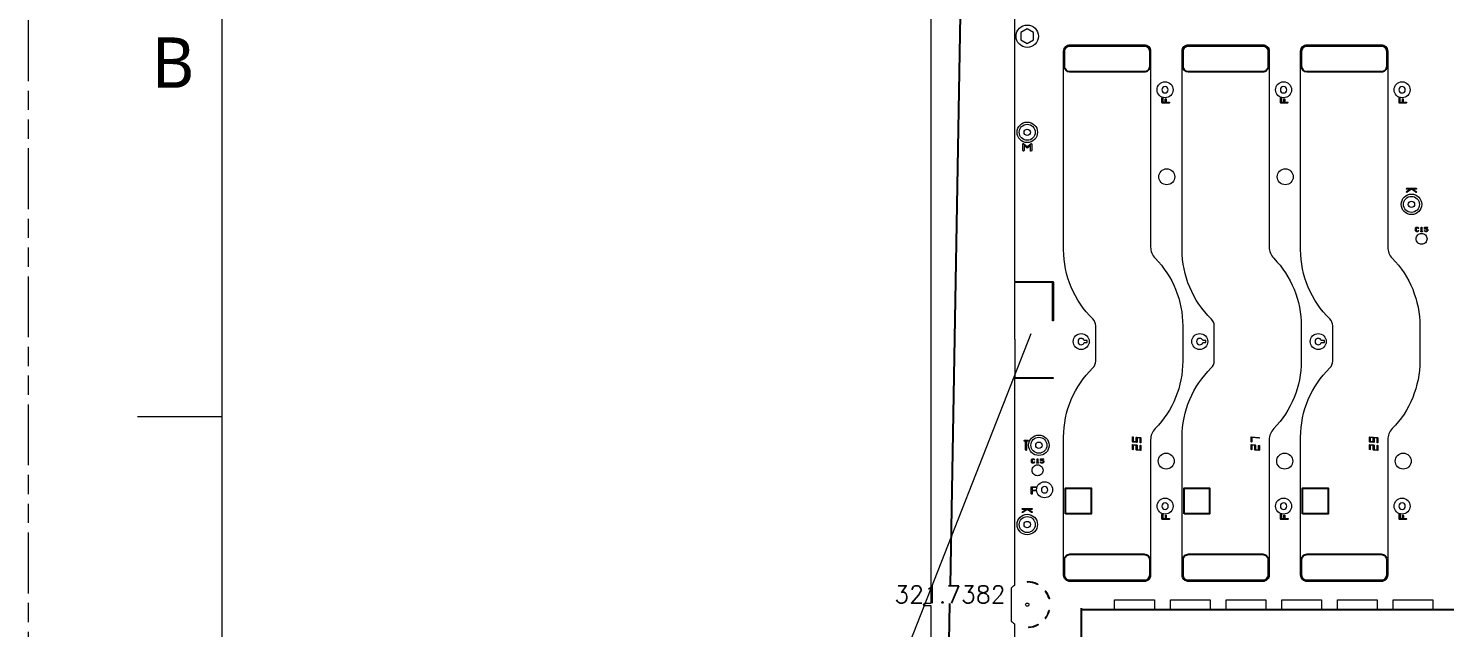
# Model space of a CAD drawing. Extents: x 2864 to 3941, y 2420 to 3182.
# Drawn here: x 2864.4 to 3085.6, y 2846.9 to 2940.5 of the extents above; entities that cross this region are included whole.
import ezdxf

# ---------------------------------------------------------------- set-up
doc = ezdxf.new("R2010")
doc.units = 0
doc.linetypes.add('PHANTOM', pattern=[29.5, 9.5, -1.5, 3, -1.5, 3, -1.5, 9.5])
doc.layers.get('0').update_dxf_attribs({"lineweight": 0})
doc.layers.get('Defpoints').update_dxf_attribs({"lineweight": 0})
for name, color, linetype in [('barcodea-t_layer0', 1, 'Continuous'), ('susa-t_layer1', 2, 'Continuous'), ('鵬鼎', 5, 'Continuous')]:
    doc.layers.add(name, color=color, linetype=linetype)
doc.layers.add('備註', color=1, linetype='Continuous', lineweight=0)
doc.layers.add('尺寸線', color=3, linetype='Continuous', lineweight=0)
doc.styles.get("Standard").update_dxf_attribs({"font": 'SIMPLEX.SHX', "height": 2.7})
doc.dimstyles.get("Standard").update_dxf_attribs({"dimtxt": 6, "dimasz": 0.18, "dimexe": 0.18, "dimexo": 0.0625, "dimgap": 0.09, "dimtad": 0, "dimtih": 1, "dimtoh": 1, "dimdec": 4, "dimzin": 0, "dimdsep": 46, "dimtxsty": 'Standard', "dimcen": 0.09, "dimadec": 0, "dimazin": 0, "dimtfac": 1, "dimtdec": 4, "dimtofl": 0, "dimtmove": 0, "dimatfit": 3, "dimfxl": 0, "dimtolj": 1, "dimtzin": 0, "dimarcsym": 0})

# ---------------------------------------------------------------- blocks, each defined once
blk = doc.blocks.new('*D17')
at = {"layer": 'Defpoints', "color": 0, "linetype": 'Continuous'}
for p in [(3248.92, 2849.78), (3028.9, 2835.16), (3248.92, 2835.16)]:
    blk.add_point(p, dxfattribs=at)
at = {"layer": '尺寸線', "color": 0, "linetype": 'Continuous', "lineweight": -2}
for p, q in [((3028.9, 2835.22), (3028.9, 2849.96)), ((3029.08, 2849.78), (3129.56, 2849.78)), ((3248.74, 2849.78), (3148.26, 2849.78)), ((3248.92, 2835.22), (3248.92, 2849.96))]:
    blk.add_line(p, q, dxfattribs=at)
at = {"layer": '尺寸線', "color": 0, "linetype": 'Continuous'}
for points in [[(3029.08, 2849.81), (3029.08, 2849.75), (3028.9, 2849.78)], [(3248.74, 2849.75), (3248.74, 2849.81), (3248.92, 2849.78)]]:
    blk.add_solid(points, dxfattribs=at)
at = {"layer": '尺寸線', "color": 0, "linetype": 'Continuous', "insert": (3138.91, 2849.78), "char_height": 2.7, "attachment_point": 5}
blk.add_mtext('\\A1;220.0200', dxfattribs=at)
blk = doc.blocks.new('*D20')
at = {"layer": 'Defpoints', "color": 0, "linetype": 'Continuous'}
for p in [(3028.9, 3012.66), (3005.49, 2691.29), (3023.15, 2690.97)]:
    blk.add_point(p, dxfattribs=at)
at = {"layer": '尺寸線', "color": 0, "linetype": 'Continuous', "lineweight": -2}
for p, q in [((3011.24, 3012.79), (3008.4, 2853.57)), ((3028.84, 3012.66), (3011.07, 3012.98)), ((3005.5, 2691.47), (3008.34, 2850.69)), ((3023.09, 2690.97), (3005.31, 2691.29))]:
    blk.add_line(p, q, dxfattribs=at)
at = {"layer": '尺寸線', "color": 0, "linetype": 'Continuous'}
for points in [[(3011.27, 3012.79), (3011.21, 3012.79), (3011.25, 3012.97)], [(3005.47, 2691.47), (3005.53, 2691.47), (3005.49, 2691.29)]]:
    blk.add_solid(points, dxfattribs=at)
at = {"layer": '尺寸線', "color": 0, "linetype": 'Continuous', "insert": (3008.37, 2852.13), "char_height": 2.7, "attachment_point": 5}
blk.add_mtext('\\A1;321.7382', dxfattribs=at)

msp = doc.modelspace()

# ---------------------------------------------------------------- linework, layer by layer
at = {"lineweight": 0}
for p, q in [((2894.63174, 3142.38933), (2894.63174, 2441.38617)), ((2894.63174, 2879.84133), (2881.50434, 2879.84133))]:
    msp.add_line(p, q, dxfattribs=at)
for p, q in [((3079.67591, 2915.03873), (3080.19784, 2915.39868)), ((3019.67591, 2865.03873), (3020.19784, 2865.39868))]:
    msp.add_line(p, q)
at = {"linetype": 'Continuous'}
for points in [[(3004.44397, 2630.33466, -1), (3004.44397, 2630.73466), (3005.44397, 2630.73466), (3005.44397, 2662.53466), (3005.44397, 2850.33466), (3004.44397, 2850.33466, -1), (3004.44397, 2850.73466), (3005.44397, 2850.73466), (3005.44397, 3038.53466), (3005.44397, 3070.33466), (3004.44397, 3070.33466, -1), (3004.44397, 3070.73466), (3005.44397, 3070.73466), (3005.44397, 3092.03466), (3018.44397, 3092.03466), (3272.44397, 3092.03466), (3285.44397, 3092.03466), (3285.44397, 3070.73466), (3286.44397, 3070.73466, -1), (3286.44397, 3070.33466), (3285.44397, 3070.33466), (3285.44397, 3038.53466)], [(3018.44397, 3022.54133), (3018.44397, 2900.98126), (3024.44397, 2900.98126, -0.414239), (3024.51947, 2900.90576), (3024.51947, 2894.90576, -1), (3024.36847, 2894.90576), (3024.36847, 2900.83026), (3018.44397, 2900.83026), (3018.44397, 2891.98126, -0.414239), (3018.51947, 2891.90576), (3018.51947, 2885.98126), (3024.44397, 2885.98126, -1), (3024.44397, 2885.83026), (3018.44397, 2885.83026), (3018.44397, 2853.52798, 0.044688), (3017.94397, 2853.12502), (3017.94397, 2847.94429, 0.044688), (3018.44397, 2847.54133), (3018.44397, 2723.48126)], [(3041.48099, 2928.91738), (3041.48099, 2929.61275, -1), (3041.63099, 2929.61275), (3041.63099, 2928.99238), (3042.00252, 2928.99238), (3042.00252, 2929.43891, -1), (3042.15252, 2929.43891), (3042.15252, 2928.99238), (3042.59904, 2928.99238, -1), (3042.59904, 2928.84238), (3042.07752, 2928.84238)], [(3042.07752, 2928.84238), (3041.55599, 2928.84238, -0.414241), (3041.48099, 2928.91738)], [(3059.99099, 2928.91738), (3059.99099, 2929.61275, -1), (3060.14099, 2929.61275), (3060.14099, 2928.99238), (3060.51252, 2928.99238), (3060.51252, 2929.43891, -1), (3060.66252, 2929.43891), (3060.66252, 2928.99238), (3061.10904, 2928.99238, -1), (3061.10904, 2928.84238), (3060.58752, 2928.84238)], [(3060.58752, 2928.84238), (3060.066, 2928.84238, -0.414241), (3059.99099, 2928.91738)], [(3078.501, 2928.91738), (3078.501, 2929.61275, -1), (3078.651, 2929.61275), (3078.651, 2928.99238), (3079.02252, 2928.99238), (3079.02252, 2929.43891, -1), (3079.17252, 2929.43891), (3079.17252, 2928.99238), (3079.61904, 2928.99238, -1), (3079.61904, 2928.84238), (3079.09752, 2928.84238)], [(3079.09752, 2928.84238), (3078.57599, 2928.84238, -0.414241), (3078.501, 2928.91738)], [(3019.75034, 2921.42865), (3019.75034, 2922.42203, -0.63678), (3019.91456, 2922.49869), (3020.44637, 2922.05551), (3020.97818, 2922.49869, -0.63678), (3021.1424, 2922.42203), (3021.1424, 2921.42865, -1), (3020.9424, 2921.42865), (3020.9424, 2922.20853)], [(3019.95034, 2922.20853), (3019.95034, 2921.42865, -1), (3019.75034, 2921.42865)], [(3020.9424, 2922.20853), (3020.51039, 2921.84852, -0.362064), (3020.38235, 2921.84852), (3019.95034, 2922.20853)], [(3080.19784, 2915.39868), (3079.71849, 2915.39868, -1), (3079.71849, 2915.54868), (3081.15889, 2915.54868, -1), (3081.15889, 2915.39868), (3080.67954, 2915.39868)], [(3080.67954, 2915.39868), (3081.20147, 2915.03873, -1), (3081.11631, 2914.91525), (3080.43869, 2915.38257), (3079.76107, 2914.91525, -1), (3079.67591, 2915.03873)], [(3081.98178, 2909.29509), (3081.9678, 2909.28111, -1), (3081.89709, 2909.35182)], [(3082.03178, 2908.76978), (3081.93244, 2908.76978, -1), (3081.93244, 2908.86978), (3081.98178, 2908.86978), (3081.98178, 2909.29509)], [(3081.89709, 2909.35182), (3081.99627, 2909.451, -0.669786), (3082.08178, 2909.4158), (3082.08178, 2908.86978), (3082.13112, 2908.86978, -1), (3082.13112, 2908.76978), (3082.03178, 2908.76978)], [(3022.05938, 2872.62136), (3021.96004, 2872.62136, -1), (3021.96004, 2872.72136), (3022.00938, 2872.72136), (3022.00938, 2873.14667)], [(3022.00938, 2873.14667), (3021.9954, 2873.13269, -1), (3021.92469, 2873.2034)], [(3021.92469, 2873.2034), (3022.02387, 2873.30258, -0.669786), (3022.10938, 2873.26738), (3022.10938, 2872.72136), (3022.15872, 2872.72136, -1), (3022.15872, 2872.62136), (3022.05938, 2872.62136)], [(3020.19784, 2865.39868), (3019.71849, 2865.39868, -1), (3019.71849, 2865.54868), (3021.15889, 2865.54868, -1), (3021.15889, 2865.39868), (3020.67954, 2865.39868)], [(3020.67954, 2865.39868), (3021.20147, 2865.03873, -1), (3021.11631, 2864.91525), (3020.43869, 2865.38257), (3019.76107, 2864.91525, -1), (3019.67591, 2865.03873)], [(3041.48643, 2863.90394), (3041.48643, 2864.5993, -1), (3041.63643, 2864.5993), (3041.63643, 2863.97894), (3042.00796, 2863.97894), (3042.00796, 2864.42546, -1), (3042.15796, 2864.42546), (3042.15796, 2863.97894), (3042.60448, 2863.97894, -1), (3042.60448, 2863.82894), (3042.08296, 2863.82894)], [(3059.99643, 2863.90394), (3059.99643, 2864.5993, -1), (3060.14643, 2864.5993), (3060.14643, 2863.97894), (3060.51796, 2863.97894), (3060.51796, 2864.42546, -1), (3060.66796, 2864.42546), (3060.66796, 2863.97894), (3061.11448, 2863.97894, -1), (3061.11448, 2863.82894), (3060.59296, 2863.82894)], [(3078.50644, 2863.90394), (3078.50644, 2864.5993, -1), (3078.65644, 2864.5993), (3078.65644, 2863.97894), (3079.02796, 2863.97894), (3079.02796, 2864.42546, -1), (3079.17796, 2864.42546), (3079.17796, 2863.97894), (3079.62448, 2863.97894, -1), (3079.62448, 2863.82894), (3079.10296, 2863.82894)], [(3042.08296, 2863.82894), (3041.56143, 2863.82894, -0.414241), (3041.48643, 2863.90394)], [(3060.59296, 2863.82894), (3060.07144, 2863.82894, -0.414241), (3059.99643, 2863.90394)], [(3079.10296, 2863.82894), (3078.58143, 2863.82894, -0.414241), (3078.50644, 2863.90394)], [(3022.05513, 2853.754, -1), (3022.01037, 2853.66457, 0.113856), (3020.4809, 2854.03447)], [(3023.2337, 2848.42103, 0.096875), (3023.82445, 2849.6278, -1), (3023.92103, 2849.6019)], [(3020.66761, 2847.04181, 0.109398), (3022.12133, 2847.46278, -1), (3022.16926, 2847.37501)]]:
    msp.add_lwpolyline(points, format="xyb", dxfattribs=at)
for points in [[(3018.69397, 2939.28466, -0.414215), (3020.44397, 2941.03466, -0.414215), (3022.19397, 2939.28466, -0.414215), (3020.44397, 2937.53466, -0.414215)], [(3026.11572, 2855.14474), (3026.11572, 2876.67582, -0.202321), (3030.67922, 2887.49228, 0.202214), (3031.13222, 2888.56632), (3031.13222, 2894.06618, 0.202309), (3030.67883, 2895.1406, -0.202312), (3026.11572, 2905.95668), (3026.11572, 2936.96475, -0.414215), (3027.11572, 2937.96475), (3038.71565, 2937.96475, -0.414215), (3039.71565, 2936.96475), (3039.71565, 2906.37121, 0.196013), (3040.42837, 2904.62344, -0.196007), (3044.73214, 2894.06618), (3044.73214, 2888.56632, -0.196007), (3040.42834, 2878.00903, 0.196009), (3039.71565, 2876.26129), (3039.71565, 2855.14474, -0.414215), (3038.71565, 2854.14475), (3027.11572, 2854.14475, -0.414215)], [(3044.62572, 2855.14474), (3044.62572, 2876.67582, -0.202321), (3049.18922, 2887.49228, 0.202214), (3049.64222, 2888.56632), (3049.64222, 2894.06618, 0.202309), (3049.18883, 2895.1406, -0.202312), (3044.62572, 2905.95668), (3044.62572, 2936.96475, -0.414215), (3045.62572, 2937.96475), (3057.22565, 2937.96475, -0.414215), (3058.22564, 2936.96475), (3058.22564, 2906.37121, 0.196013), (3058.93837, 2904.62344, -0.196007), (3063.24214, 2894.06618), (3063.24214, 2888.56632, -0.196007), (3058.93834, 2878.00903, 0.196009), (3058.22564, 2876.26129), (3058.22564, 2855.14474, -0.414215), (3057.22565, 2854.14475), (3045.62572, 2854.14475, -0.414215)], [(3063.13572, 2855.14474), (3063.13572, 2876.67582, -0.202321), (3067.69922, 2887.49228, 0.202214), (3068.15222, 2888.56632), (3068.15222, 2894.06618, 0.202309), (3067.69883, 2895.1406, -0.202312), (3063.13572, 2905.95668), (3063.13572, 2936.96475, -0.414215), (3064.13572, 2937.96475), (3075.73565, 2937.96475, -0.414215), (3076.73564, 2936.96475), (3076.73564, 2906.37121, 0.196013), (3077.44837, 2904.62344, -0.196007), (3081.75214, 2894.06618), (3081.75214, 2888.56632, -0.196007), (3077.44834, 2878.00903, 0.196009), (3076.73564, 2876.26129), (3076.73564, 2855.14474, -0.414215), (3075.73565, 2854.14475), (3064.13572, 2854.14475, -0.414215)], [(3041.46048, 2930.92443, 0.414217), (3041.96048, 2930.42443, 0.414217), (3042.46048, 2930.92443, 0.414217), (3041.96048, 2931.42443, 0.414217)], [(3059.97048, 2930.92443, 0.414217), (3060.47048, 2930.42443, 0.414217), (3060.97048, 2930.92443, 0.414217), (3060.47048, 2931.42443, 0.414217)], [(3078.48048, 2930.92443, 0.414217), (3078.98048, 2930.42443, 0.414217), (3079.48048, 2930.92443, 0.414217), (3078.98048, 2931.42443, 0.414217)], [(3019.94397, 2924.28466, -0.414217), (3020.44397, 2924.78466, -0.414217), (3020.94397, 2924.28466, -0.414217), (3020.44397, 2923.78466, -0.414217)], [(3040.97842, 2917.33894, -0.414215), (3042.22842, 2918.58894, -0.414215), (3043.47842, 2917.33894, -0.414215), (3042.22842, 2916.08895, -0.414215)], [(3059.48842, 2917.33894, -0.414215), (3060.73842, 2918.58894, -0.414215), (3061.98842, 2917.33894, -0.414215), (3060.73842, 2916.08895, -0.414215)], [(3079.94397, 2913.03466, -0.414217), (3080.44397, 2913.53466, -0.414217), (3080.94397, 2913.03466, -0.414217), (3080.44397, 2912.53466, -0.414217)], [(3081.0831, 2908.91911), (3081.0831, 2909.31646, -0.200121), (3081.0979, 2909.35198), (3081.19693, 2909.451, -0.200121), (3081.23244, 2909.4658), (3081.43112, 2909.4658, -0.200121), (3081.46663, 2909.451), (3081.56581, 2909.35182, -1), (3081.4951, 2909.28111), (3081.41041, 2909.3658), (3081.25315, 2909.3658), (3081.1831, 2909.29576), (3081.1831, 2908.93982), (3081.25315, 2908.86978), (3081.41041, 2908.86978), (3081.4951, 2908.95447, -1), (3081.56581, 2908.88376), (3081.46663, 2908.78458, -0.200121), (3081.43112, 2908.76978), (3081.23244, 2908.76978, -0.200121), (3081.19693, 2908.78458), (3081.0979, 2908.8836, -0.200121)], [(3082.48311, 2909.21713), (3082.48311, 2909.4158, -0.414253), (3082.5331, 2909.4658), (3082.93045, 2909.4658, -1), (3082.93045, 2909.3658), (3082.58311, 2909.3658), (3082.58311, 2909.26713), (3082.83112, 2909.26713, -0.200121), (3082.86663, 2909.25233), (3082.96565, 2909.1533, -0.200121), (3082.98045, 2909.11779), (3082.98045, 2908.91911, -0.200121), (3082.96565, 2908.8836), (3082.86663, 2908.78458, -0.200121), (3082.83112, 2908.76978), (3082.63244, 2908.76978, -0.200121), (3082.59693, 2908.78458), (3082.49775, 2908.88376, -1), (3082.56846, 2908.95447), (3082.65315, 2908.86978), (3082.81041, 2908.86978), (3082.88045, 2908.93982), (3082.88045, 2909.09708), (3082.81041, 2909.16713), (3082.5331, 2909.16713, -0.414253)], [(3081.17653, 2907.65313, -0.414215), (3082.02653, 2908.50313, -0.414215), (3082.87653, 2907.65313, -0.414215), (3082.02653, 2906.80313, -0.414215)], [(3027.62019, 2891.61321, -0.414215), (3028.87019, 2892.86321, -0.414215), (3030.12019, 2891.61321, -0.414215), (3028.87019, 2890.36321, -0.414215)], [(3028.37019, 2891.61321, 0.414217), (3028.87019, 2891.11321, 0.327542), (3029.34716, 2891.46321), (3029.82133, 2891.46321), (3029.82133, 2891.76321), (3029.34716, 2891.76321, 0.327544), (3028.87019, 2892.11321, 0.414217)], [(3046.13019, 2891.61321, -0.414215), (3047.38019, 2892.86321, -0.414215), (3048.63019, 2891.61321, -0.414215), (3047.38019, 2890.36321, -0.414215)], [(3046.88019, 2891.61321, 0.414217), (3047.38019, 2891.11321, 0.327542), (3047.85716, 2891.46321), (3048.33133, 2891.46321), (3048.33133, 2891.76321), (3047.85716, 2891.76321, 0.327544), (3047.38019, 2892.11321, 0.414217)], [(3064.64019, 2891.61321, -0.414215), (3065.89019, 2892.86321, -0.414215), (3067.14019, 2891.61321, -0.414215), (3065.89019, 2890.36321, -0.414215)], [(3065.39019, 2891.61321, 0.414217), (3065.89019, 2891.11321, 0.327542), (3066.36716, 2891.46321), (3066.84133, 2891.46321), (3066.84133, 2891.76321), (3066.36716, 2891.76321, 0.327544), (3065.89019, 2892.11321, 0.414217)], [(3020.01775, 2876.05333, -1), (3020.01775, 2876.20333), (3020.26609, 2876.20333), (3020.51444, 2876.20333, -1), (3020.51444, 2876.05333), (3020.34109, 2876.05333), (3020.34109, 2874.68793, -1), (3020.19109, 2874.68793), (3020.19109, 2876.05333)], [(3021.75677, 2875.41341, -0.414217), (3022.25677, 2875.91341, -0.414217), (3022.75677, 2875.41341, -0.414217), (3022.25677, 2874.91341, -0.414217)], [(3036.88168, 2875.97358), (3036.88168, 2876.67417, -1), (3037.00168, 2876.67417), (3037.00168, 2876.0277), (3037.4709, 2875.98213), (3037.4709, 2876.6166, -0.444611), (3037.5367, 2876.67667), (3038.12591, 2876.61945, -0.387811), (3038.18012, 2876.55939), (3038.18012, 2875.8588, -1), (3038.06011, 2875.8588), (3038.06011, 2876.50527), (3037.5909, 2876.55084), (3037.5909, 2875.91637, -0.444611), (3037.5251, 2875.8563), (3036.93588, 2875.91352, -0.387811)], [(3055.39168, 2875.97324), (3055.39168, 2876.67382, -0.444611), (3055.45748, 2876.73389), (3056.63591, 2876.61945, -1), (3056.62432, 2876.50001), (3055.51168, 2876.60806), (3055.51168, 2875.97324, -1)], [(3073.90168, 2875.97358), (3073.90168, 2876.67382, -0.444611), (3073.96748, 2876.73389), (3075.14591, 2876.61945, -0.387811), (3075.20012, 2876.55939), (3075.20012, 2875.8588, -1), (3075.08012, 2875.8588), (3075.08012, 2876.50527), (3074.6109, 2876.55084), (3074.6109, 2875.91637, -0.444611), (3074.5451, 2875.8563), (3073.95588, 2875.91352, -0.387811)], [(3036.88168, 2874.77324), (3036.88168, 2875.47382, -0.444611), (3036.94748, 2875.53389), (3037.5367, 2875.47667, -0.387811), (3037.5909, 2875.41661), (3037.5909, 2874.77048), (3038.06011, 2874.72491), (3038.06011, 2875.35973, -1), (3038.18012, 2875.35973), (3038.18012, 2874.65915, -0.444611), (3038.11431, 2874.59908), (3037.5251, 2874.6563, -0.387811), (3037.4709, 2874.71637), (3037.4709, 2875.36249), (3037.00168, 2875.40806), (3037.00168, 2874.77324, -1)], [(3040.89058, 2872.94552, -0.414215), (3042.14058, 2874.19552, -0.414215), (3043.39058, 2872.94552, -0.414215), (3042.14058, 2871.69552, -0.414215)], [(3055.39168, 2874.77324), (3055.39168, 2875.47382, -0.444611), (3055.45748, 2875.53389), (3056.0467, 2875.47667, -0.387811), (3056.1009, 2875.41661), (3056.1009, 2874.77048), (3056.57012, 2874.72491), (3056.57012, 2875.35973, -1), (3056.69011, 2875.35973), (3056.69011, 2874.65915, -0.444611), (3056.62432, 2874.59908), (3056.0351, 2874.6563, -0.387811), (3055.9809, 2874.71637), (3055.9809, 2875.36249), (3055.51168, 2875.40806), (3055.51168, 2874.77324, -1)], [(3059.40058, 2872.94552, -0.414215), (3060.65058, 2874.19552, -0.414215), (3061.90058, 2872.94552, -0.414215), (3060.65058, 2871.69552, -0.414215)], [(3073.90168, 2874.77324), (3073.90168, 2875.47382, -0.444611), (3073.96748, 2875.53389), (3074.5567, 2875.47667, -0.387811), (3074.6109, 2875.41661), (3074.6109, 2874.77048), (3075.08012, 2874.72491), (3075.08012, 2875.35973, -1), (3075.20012, 2875.35973), (3075.20012, 2874.65915, -0.444611), (3075.13431, 2874.59908), (3074.5451, 2874.6563, -0.387811), (3074.4909, 2874.71637), (3074.4909, 2875.36249), (3074.02168, 2875.40806), (3074.02168, 2874.77324, -1)], [(3077.91058, 2872.94552, -0.414215), (3079.16058, 2874.19552, -0.414215), (3080.41058, 2872.94552, -0.414215), (3079.16058, 2871.69552, -0.414215)], [(3021.11071, 2872.7707), (3021.11071, 2873.16805, -0.200121), (3021.12551, 2873.20355), (3021.22453, 2873.30258, -0.200121), (3021.26004, 2873.31738), (3021.45872, 2873.31738, -0.200121), (3021.49423, 2873.30258), (3021.59341, 2873.2034, -1), (3021.5227, 2873.13269), (3021.43801, 2873.21738), (3021.28075, 2873.21738), (3021.21071, 2873.14733), (3021.21071, 2872.7914), (3021.28075, 2872.72136), (3021.43801, 2872.72136), (3021.5227, 2872.80605, -1), (3021.59341, 2872.73534), (3021.49423, 2872.63616, -0.200121), (3021.45872, 2872.62136), (3021.26004, 2872.62136, -0.200121), (3021.22453, 2872.63616), (3021.12551, 2872.73518, -0.200121)], [(3021.20413, 2871.50471, -0.414215), (3022.05413, 2872.35471, -0.414215), (3022.90413, 2871.50471, -0.414215), (3022.05413, 2870.65471, -0.414215)], [(3022.51071, 2873.06871), (3022.51071, 2873.26738, -0.414253), (3022.56071, 2873.31738), (3022.95806, 2873.31738, -1), (3022.95806, 2873.21738), (3022.61071, 2873.21738), (3022.61071, 2873.11871), (3022.85872, 2873.11871, -0.200121), (3022.89423, 2873.10391), (3022.99326, 2873.00488, -0.200121), (3023.00806, 2872.96937), (3023.00806, 2872.7707, -0.200121), (3022.99326, 2872.73518), (3022.89423, 2872.63616, -0.200121), (3022.85872, 2872.62136), (3022.66004, 2872.62136, -0.200121), (3022.62453, 2872.63616), (3022.52535, 2872.73534, -1), (3022.59606, 2872.80605), (3022.68075, 2872.72136), (3022.83801, 2872.72136), (3022.90806, 2872.7914), (3022.90806, 2872.94866), (3022.83801, 2873.01871), (3022.56071, 2873.01871, -0.414253)], [(3021.06879, 2867.83298), (3021.06879, 2868.3545), (3021.06879, 2868.87602, -0.414241), (3021.14379, 2868.95102), (3021.83916, 2868.95102, -1), (3021.83916, 2868.80102), (3021.21879, 2868.80102), (3021.21879, 2868.4295), (3021.66531, 2868.4295, -1), (3021.66531, 2868.2795), (3021.21879, 2868.2795), (3021.21879, 2867.83298, -1)], [(3022.65084, 2868.47154, 0.414217), (3023.15084, 2867.97154, 0.414217), (3023.65084, 2868.47154, 0.414217), (3023.15084, 2868.97154, 0.414217)], [(3041.46592, 2865.91098, 0.414217), (3041.96592, 2865.41098, 0.414217), (3042.46592, 2865.91098, 0.414217), (3041.96592, 2866.41098, 0.414217)], [(3059.97592, 2865.91098, 0.414217), (3060.47592, 2865.41098, 0.414217), (3060.97592, 2865.91098, 0.414217), (3060.47592, 2866.41098, 0.414217)], [(3078.48592, 2865.91098, 0.414217), (3078.98592, 2865.41098, 0.414217), (3079.48592, 2865.91098, 0.414217), (3078.98592, 2866.41098, 0.414217)], [(3019.94397, 2863.03466, -0.414217), (3020.44397, 2863.53466, -0.414217), (3020.94397, 2863.03466, -0.414217), (3020.44397, 2862.53466, -0.414217)], [(3023.26158, 2852.61097, -1), (3023.34209, 2852.67029, -0.091503), (3023.91347, 2851.49516, -1), (3023.8171, 2851.46848, 0.091503)], [(3020.19397, 2850.53466, -0.414222), (3020.44397, 2850.78466, -0.414222), (3020.69397, 2850.53466, -0.414222), (3020.44397, 2850.28466, -0.414222)]]:
    msp.add_lwpolyline(points, format="xyb", close=True, dxfattribs=at)
for points in [[(3019.44397, 2938.70731), (3020.44397, 2938.12995), (3021.44397, 2938.70731), (3021.44397, 2939.862), (3020.44397, 2940.43936), (3019.44397, 2939.862)], [(3074.02168, 2876.0277), (3074.4909, 2875.98213), (3074.4909, 2876.56249), (3074.02168, 2876.60806)], [(3034.09397, 2849.78466), (3034.09397, 2851.28466), (3040.29397, 2851.28466), (3040.29397, 2849.78466)], [(3042.79397, 2849.78466), (3042.79397, 2851.28466), (3048.99397, 2851.28466), (3048.99397, 2849.78466)], [(3051.49397, 2849.78466), (3051.49397, 2851.28466), (3057.69397, 2851.28466), (3057.69397, 2849.78466)], [(3060.19397, 2849.78466), (3060.19397, 2851.28466), (3066.39397, 2851.28466), (3066.39397, 2849.78466)], [(3068.89397, 2849.78466), (3068.89397, 2851.28466), (3075.09397, 2851.28466), (3075.09397, 2849.78466)], [(3077.59397, 2849.78466), (3077.59397, 2851.28466), (3083.79397, 2851.28466), (3083.79397, 2849.78466)]]:
    msp.add_lwpolyline(points, close=True, dxfattribs=at)
for centre, radius in [((3041.96048, 2930.92443), 1.25), ((3060.47048, 2930.92443), 1.25), ((3078.98048, 2930.92443), 1.25), ((3020.44397, 2924.28466), 1.6), ((3020.44397, 2924.28466), 1.25), ((3080.44397, 2913.03466), 1.6), ((3080.44397, 2913.03466), 1.25), ((3022.25677, 2875.41341), 1.6), ((3022.25677, 2875.41341), 1.25), ((3023.15084, 2868.47154), 1.25), ((3041.96592, 2865.91098), 1.25), ((3060.47592, 2865.91098), 1.25), ((3078.98592, 2865.91098), 1.25), ((3020.44397, 2863.03466), 1.6), ((3020.44397, 2863.03466), 1.25)]:
    msp.add_circle(centre, radius)
for centre, radius, start, end in [((3020.48143, 2854.08446), 0.05, 89.395522, 269.395522), ((3020.44396, 2850.53465), 3.6, 63.413683, 89.395296), ((3020.44397, 2850.53466), 3.6, 322.850588, 344.983255), ((3020.67081, 2846.99192), 0.05, 93.66372, 273.66372), ((3020.44398, 2850.53466), 3.6, 273.663442, 298.636056), ((3023.27355, 2848.39083), 0.05, 142.849923, 322.849923)]:
    msp.add_arc(centre, radius, start, end)
at = {"layer": 'barcodea-t_layer0', "linetype": 'Continuous'}
for points in [[(3026.4157, 2864.7175), (3026.4157, 2868.71749), (3030.41569, 2868.71749), (3030.41569, 2864.7175)], [(3044.9257, 2864.7175), (3044.9257, 2868.71749), (3048.92569, 2868.71749), (3048.92569, 2864.7175)], [(3063.4357, 2864.7175), (3063.4357, 2868.71749), (3067.43569, 2868.71749), (3067.43569, 2864.7175)]]:
    msp.add_lwpolyline(points, close=True, dxfattribs=at)
at = {"layer": 'susa-t_layer1', "linetype": 'Continuous'}
for points in [[(3026.26558, 2934.56496), (3026.26558, 2936.965, -0.414128), (3027.11521, 2937.81489), (3038.71565, 2937.81489, -0.414129), (3039.56579, 2936.965), (3039.56579, 2934.56496, -0.414215), (3038.7159, 2933.71507), (3027.11572, 2933.71507, -0.414129)], [(3044.77558, 2934.56496), (3044.77558, 2936.965, -0.414128), (3045.62521, 2937.81489), (3057.22565, 2937.81489, -0.414129), (3058.07579, 2936.965), (3058.07579, 2934.56496, -0.414215), (3057.2259, 2933.71507), (3045.62572, 2933.71507, -0.414129)], [(3063.28558, 2934.56496), (3063.28558, 2936.965, -0.414128), (3064.13521, 2937.81489), (3075.73565, 2937.81489, -0.414129), (3076.58578, 2936.965), (3076.58578, 2934.56496, -0.414215), (3075.7359, 2933.71507), (3064.13572, 2933.71507, -0.414129)], [(3026.26558, 2855.14474), (3026.26558, 2857.54479, -0.414391), (3027.11572, 2858.39493), (3038.71565, 2858.39493, -0.414217), (3039.56579, 2857.54479), (3039.56579, 2855.14474, -0.413953), (3038.71565, 2854.29486), (3027.11572, 2854.29486, -0.414479)], [(3044.77558, 2855.14474), (3044.77558, 2857.54479, -0.414391), (3045.62572, 2858.39493), (3057.22565, 2858.39493, -0.414217), (3058.07579, 2857.54479), (3058.07579, 2855.14474, -0.413953), (3057.22565, 2854.29486), (3045.62572, 2854.29486, -0.414479)], [(3063.28558, 2855.14474), (3063.28558, 2857.54479, -0.414391), (3064.13572, 2858.39493), (3075.73565, 2858.39493, -0.414217), (3076.58578, 2857.54479), (3076.58578, 2855.14474, -0.413953), (3075.73565, 2854.29486), (3064.13572, 2854.29486, -0.414479)]]:
    msp.add_lwpolyline(points, format="xyb", close=True, dxfattribs=at)
at = {"layer": '備註', "color": 2, "linetype": 'PHANTOM', "lineweight": 0}
msp.add_line((2864.43501, 3181.78733), (2864.43501, 2420.38233), dxfattribs=at)
at = {"layer": '備註', "linetype": 'Continuous'}
msp.add_line((2982.47412, 2794.63074), (3021.06757, 2892.86608), dxfattribs=at)

# ---------------------------------------------------------------- texts
at = {"layer": '鵬鼎', "insert": (2883.69958, 2939.10756), "char_height": 7.87644, "width": 14.8568792, "attachment_point": 1}
msp.add_mtext('{\\fMicrosoft JhengHei|b0|i0|c136|p0;\\C0;B}', dxfattribs=at)

# ---------------------------------------------------------------- dimensions: what is measured, and where the dimension line sits
at = {"layer": '尺寸線', "linetype": 'Continuous'}
for p1, p2, distance, picture, middle in [((3028.90203, 3012.65834), (3023.15084, 2690.97154), -17.65905, '*D20', (3008.37021, 2852.1306)), ((3028.90203, 2835.15834), (3248.92203, 2835.15834), 14.62632, '*D17', (3138.91203, 2849.78466))]:
    dim = msp.add_aligned_dim(p1=p1, p2=p2, distance=distance, dimstyle='Standard', dxfattribs=at)
    dim.commit()
    dim.dimension.update_dxf_attribs({"geometry": picture, "text_midpoint": middle})

doc.saveas('drawing.dxf')
